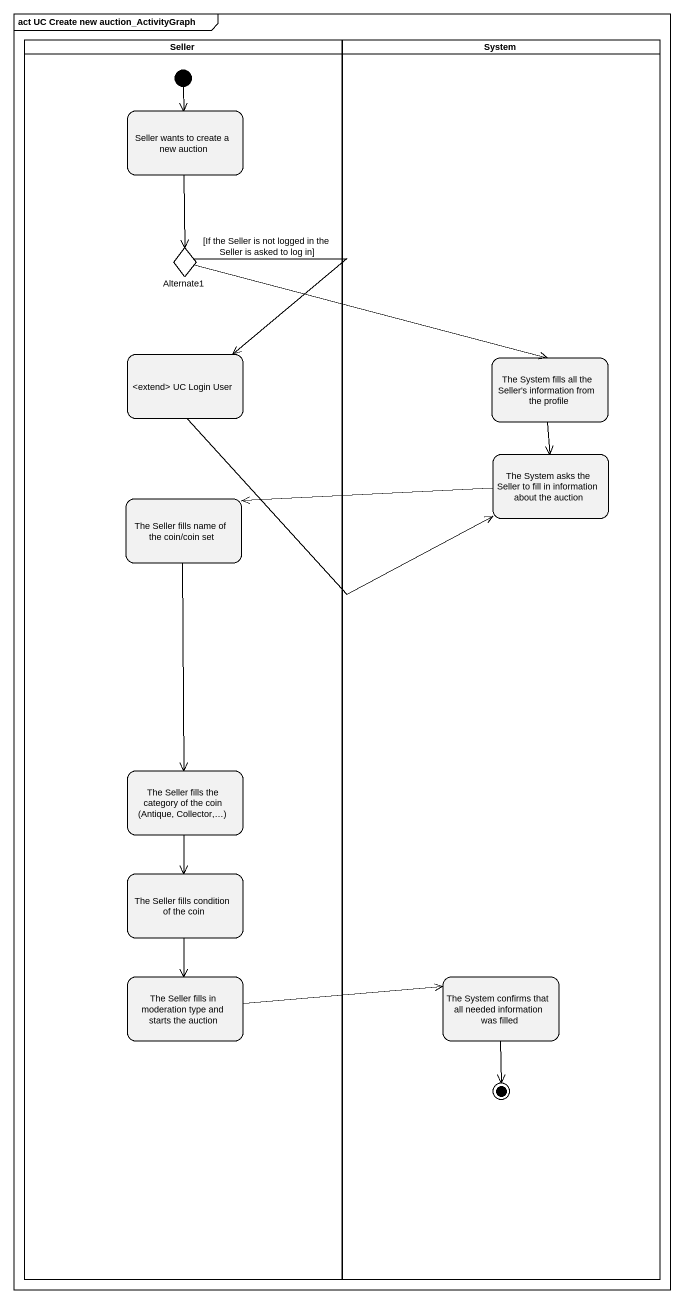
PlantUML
@startuml
mainframe act UC Create new auction_ActivityGraph
hide empty description
state Seller <<partition>> {
  state "Seller wants to create a new auction" as Seller_wants_to_create_a
  state Alternate1 <<choice>>
  state "<extend> UC Login User" as extend_UC_Login_User
  state "The Seller fills name of the coin/coin set" as The_Seller_fills_name_of
  state "The Seller fills the category of the coin (Antique, Collector,…)" as The_Seller_fills_the
  state "The Seller fills condition of the coin" as The_Seller_fills_condition
  state "The Seller fills in moderation type and starts the auction" as The_Seller_fills_in
  [*] --> Seller_wants_to_create_a
}
state System <<partition>> {
  state "The System fills all the Seller's information from the profile" as The_System_fills_all_the
  state "The System asks the Seller to fill in information about the auction" as The_System_asks_the_Seller
  state "The System confirms that all needed information was filled" as The_System_confirms_that
  The_System_confirms_that --> [*]
}
Seller_wants_to_create_a --> Alternate1
Alternate1 --> extend_UC_Login_User : [If the Seller is not logged in the Seller is asked to log in]
Alternate1 -right-> The_System_fills_all_the
extend_UC_Login_User -right-> The_System_asks_the_Seller
The_System_fills_all_the --> The_System_asks_the_Seller
The_System_asks_the_Seller -left-> The_Seller_fills_name_of
The_Seller_fills_name_of --> The_Seller_fills_the
The_Seller_fills_the --> The_Seller_fills_condition
The_Seller_fills_condition --> The_Seller_fills_in
The_Seller_fills_in -right-> The_System_confirms_that
@enduml
